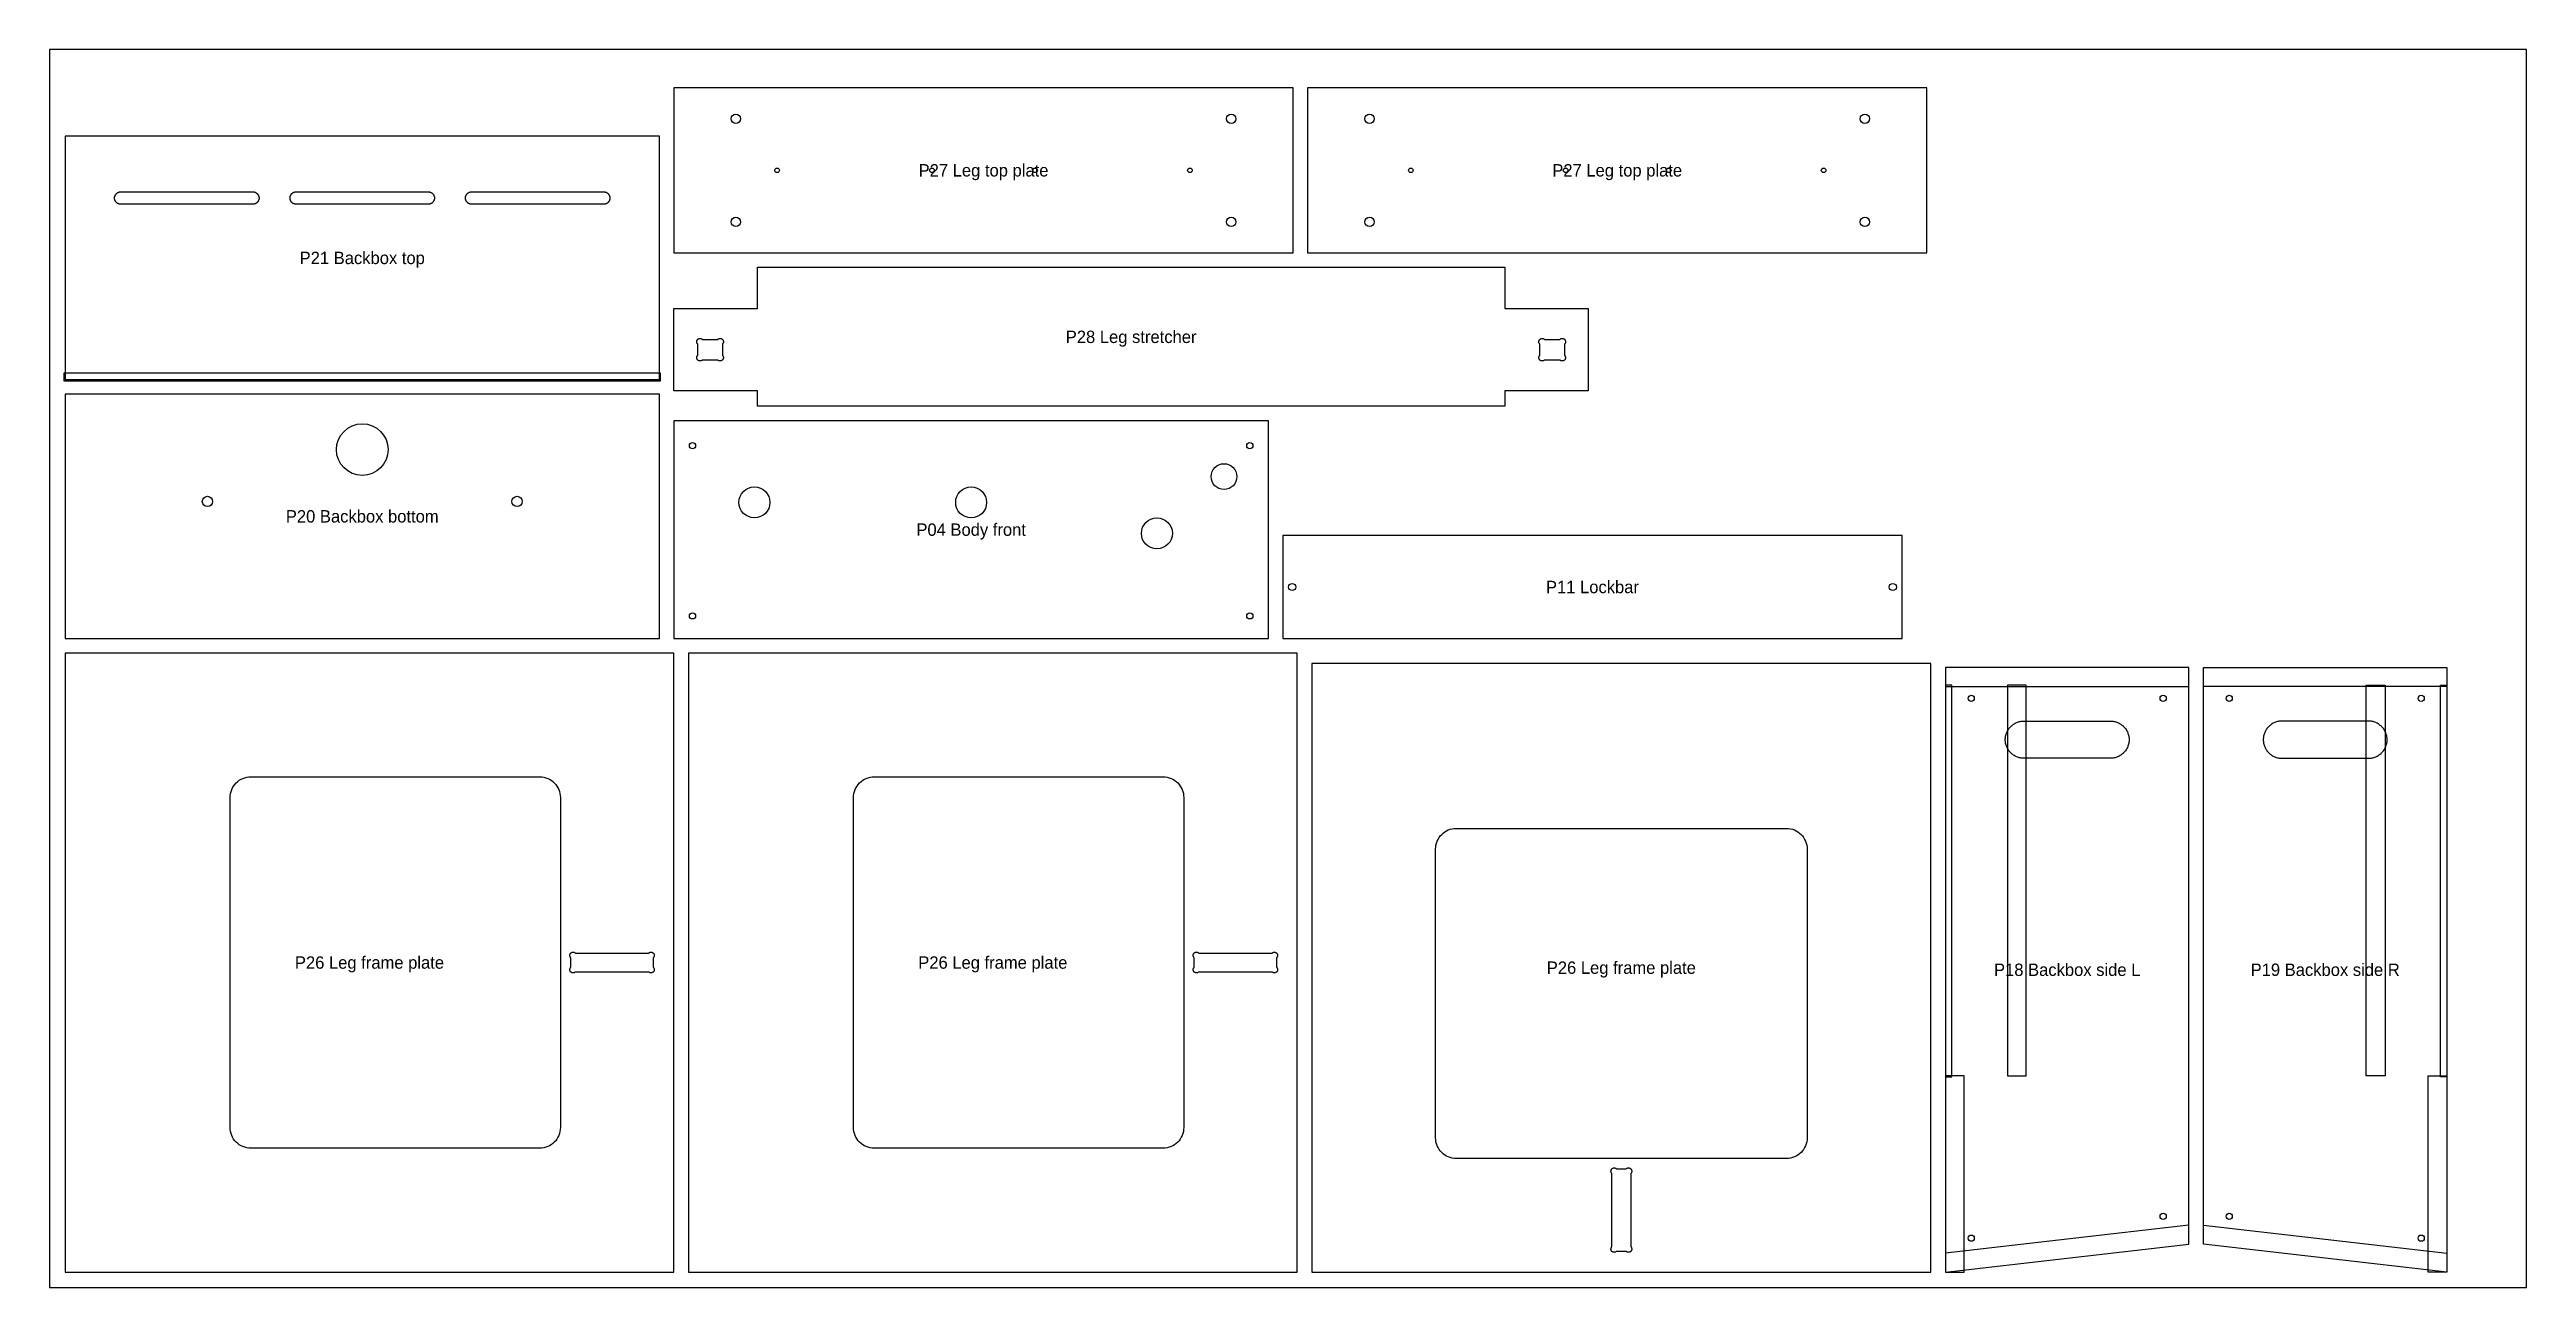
# Model space of a CAD drawing. Header units: millimetres. Extents: x 0 to 2400, y 0 to 1200.
import ezdxf
from ezdxf.enums import TextEntityAlignment as Align

# ---------------------------------------------------------------- set-up
doc = ezdxf.new("R2010")
doc.units = ezdxf.units.MM
for name, color, linetype in [('CUT_INSIDE', 5, 'Continuous'), ('CUT_OUTSIDE', 1, 'Continuous'), ('DRILL', 3, 'Continuous'), ('NOTES', 7, 'Continuous'), ('POCKET_6', 6, 'Continuous'), ('POCKET_6_BACK', 30, 'Continuous')]:
    doc.layers.add(name, color=color, linetype=linetype)

msp = doc.modelspace()

# ---------------------------------------------------------------- linework, layer by layer
at = {"layer": 'CUT_INSIDE'}
for points in [[(69, 1050), (68.7, 1050), (68.4, 1050.1), (68.1, 1050.1), (67.8, 1050.1), (67.5, 1050.2), (67.3, 1050.3), (67, 1050.4), (66.7, 1050.5), (66.4, 1050.6), (66.2, 1050.7), (65.9, 1050.9), (65.7, 1051), (65.4, 1051.2), (65.2, 1051.4), (65, 1051.6), (64.8, 1051.8), (64.6, 1052), (64.4, 1052.2), (64.2, 1052.5), (64, 1052.7), (63.9, 1052.9), (63.7, 1053.2), (63.6, 1053.5), (63.5, 1053.7), (63.4, 1054), (63.3, 1054.3), (63.2, 1054.6), (63.1, 1054.9), (63.1, 1055.1), (63, 1055.4), (63, 1055.7), (63, 1056), (63, 1056.3), (63, 1056.6), (63.1, 1056.9), (63.1, 1057.2), (63.2, 1057.5), (63.3, 1057.8), (63.4, 1058), (63.5, 1058.3), (63.6, 1058.6), (63.7, 1058.9), (63.9, 1059.1), (64, 1059.4), (64.2, 1059.6), (64.4, 1059.8), (64.6, 1060.1), (64.8, 1060.3), (65, 1060.5), (65.2, 1060.7), (65.4, 1060.8), (65.7, 1061), (65.9, 1061.2), (66.2, 1061.3), (66.4, 1061.5), (66.7, 1061.6), (67, 1061.7), (67.3, 1061.8), (67.5, 1061.8), (67.8, 1061.9), (68.1, 1062), (68.4, 1062), (68.7, 1062), (69, 1062), (197, 1062), (197.3, 1062), (197.6, 1062), (197.9, 1062), (198.2, 1061.9), (198.5, 1061.8), (198.7, 1061.8), (199, 1061.7), (199.3, 1061.6), (199.6, 1061.5), (199.8, 1061.3), (200.1, 1061.2), (200.3, 1061), (200.6, 1060.8), (200.8, 1060.7), (201, 1060.5), (201.2, 1060.3), (201.4, 1060.1), (201.6, 1059.8), (201.8, 1059.6), (202, 1059.4), (202.1, 1059.1), (202.3, 1058.9), (202.4, 1058.6), (202.5, 1058.3), (202.6, 1058), (202.7, 1057.8), (202.8, 1057.5), (202.9, 1057.2), (202.9, 1056.9), (203, 1056.6), (203, 1056.3), (203, 1056), (203, 1055.7), (203, 1055.4), (202.9, 1055.1), (202.9, 1054.9), (202.8, 1054.6), (202.7, 1054.3), (202.6, 1054), (202.5, 1053.7), (202.4, 1053.5), (202.3, 1053.2), (202.1, 1052.9), (202, 1052.7), (201.8, 1052.5), (201.6, 1052.2), (201.4, 1052), (201.2, 1051.8), (201, 1051.6), (200.8, 1051.4), (200.6, 1051.2), (200.3, 1051), (200.1, 1050.9), (199.8, 1050.7), (199.6, 1050.6), (199.3, 1050.5), (199, 1050.4), (198.7, 1050.3), (198.5, 1050.2), (198.2, 1050.1), (197.9, 1050.1), (197.6, 1050.1), (197.3, 1050), (197, 1050), (69, 1050)], [(239, 1050), (238.7, 1050), (238.4, 1050.1), (238.1, 1050.1), (237.8, 1050.1), (237.5, 1050.2), (237.3, 1050.3), (237, 1050.4), (236.7, 1050.5), (236.4, 1050.6), (236.2, 1050.7), (235.9, 1050.9), (235.7, 1051), (235.4, 1051.2), (235.2, 1051.4), (235, 1051.6), (234.8, 1051.8), (234.6, 1052), (234.4, 1052.2), (234.2, 1052.5), (234, 1052.7), (233.9, 1052.9), (233.7, 1053.2), (233.6, 1053.5), (233.5, 1053.7), (233.4, 1054), (233.3, 1054.3), (233.2, 1054.6), (233.1, 1054.9), (233.1, 1055.1), (233, 1055.4), (233, 1055.7), (233, 1056), (233, 1056.3), (233, 1056.6), (233.1, 1056.9), (233.1, 1057.2), (233.2, 1057.5), (233.3, 1057.8), (233.4, 1058), (233.5, 1058.3), (233.6, 1058.6), (233.7, 1058.9), (233.9, 1059.1), (234, 1059.4), (234.2, 1059.6), (234.4, 1059.8), (234.6, 1060.1), (234.8, 1060.3), (235, 1060.5), (235.2, 1060.7), (235.4, 1060.8), (235.7, 1061), (235.9, 1061.2), (236.2, 1061.3), (236.4, 1061.5), (236.7, 1061.6), (237, 1061.7), (237.3, 1061.8), (237.5, 1061.8), (237.8, 1061.9), (238.1, 1062), (238.4, 1062), (238.7, 1062), (239, 1062), (367, 1062), (367.3, 1062), (367.6, 1062), (367.9, 1062), (368.2, 1061.9), (368.5, 1061.8), (368.7, 1061.8), (369, 1061.7), (369.3, 1061.6), (369.6, 1061.5), (369.8, 1061.3), (370.1, 1061.2), (370.3, 1061), (370.6, 1060.8), (370.8, 1060.7), (371, 1060.5), (371.2, 1060.3), (371.4, 1060.1), (371.6, 1059.8), (371.8, 1059.6), (372, 1059.4), (372.1, 1059.1), (372.3, 1058.9), (372.4, 1058.6), (372.5, 1058.3), (372.6, 1058), (372.7, 1057.8), (372.8, 1057.5), (372.9, 1057.2), (372.9, 1056.9), (373, 1056.6), (373, 1056.3), (373, 1056), (373, 1055.7), (373, 1055.4), (372.9, 1055.1), (372.9, 1054.9), (372.8, 1054.6), (372.7, 1054.3), (372.6, 1054), (372.5, 1053.7), (372.4, 1053.5), (372.3, 1053.2), (372.1, 1052.9), (372, 1052.7), (371.8, 1052.5), (371.6, 1052.2), (371.4, 1052), (371.2, 1051.8), (371, 1051.6), (370.8, 1051.4), (370.6, 1051.2), (370.3, 1051), (370.1, 1050.9), (369.8, 1050.7), (369.6, 1050.6), (369.3, 1050.5), (369, 1050.4), (368.7, 1050.3), (368.5, 1050.2), (368.2, 1050.1), (367.9, 1050.1), (367.6, 1050.1), (367.3, 1050), (367, 1050), (239, 1050)], [(409, 1050), (408.7, 1050), (408.4, 1050.1), (408.1, 1050.1), (407.8, 1050.1), (407.5, 1050.2), (407.3, 1050.3), (407, 1050.4), (406.7, 1050.5), (406.4, 1050.6), (406.2, 1050.7), (405.9, 1050.9), (405.7, 1051), (405.4, 1051.2), (405.2, 1051.4), (405, 1051.6), (404.8, 1051.8), (404.6, 1052), (404.4, 1052.2), (404.2, 1052.5), (404, 1052.7), (403.9, 1052.9), (403.7, 1053.2), (403.6, 1053.5), (403.5, 1053.7), (403.4, 1054), (403.3, 1054.3), (403.2, 1054.6), (403.1, 1054.9), (403.1, 1055.1), (403, 1055.4), (403, 1055.7), (403, 1056), (403, 1056.3), (403, 1056.6), (403.1, 1056.9), (403.1, 1057.2), (403.2, 1057.5), (403.3, 1057.8), (403.4, 1058), (403.5, 1058.3), (403.6, 1058.6), (403.7, 1058.9), (403.9, 1059.1), (404, 1059.4), (404.2, 1059.6), (404.4, 1059.8), (404.6, 1060.1), (404.8, 1060.3), (405, 1060.5), (405.2, 1060.7), (405.4, 1060.8), (405.7, 1061), (405.9, 1061.2), (406.2, 1061.3), (406.4, 1061.5), (406.7, 1061.6), (407, 1061.7), (407.3, 1061.8), (407.5, 1061.8), (407.8, 1061.9), (408.1, 1062), (408.4, 1062), (408.7, 1062), (409, 1062), (537, 1062), (537.3, 1062), (537.6, 1062), (537.9, 1062), (538.2, 1061.9), (538.5, 1061.8), (538.7, 1061.8), (539, 1061.7), (539.3, 1061.6), (539.6, 1061.5), (539.8, 1061.3), (540.1, 1061.2), (540.3, 1061), (540.6, 1060.8), (540.8, 1060.7), (541, 1060.5), (541.2, 1060.3), (541.4, 1060.1), (541.6, 1059.8), (541.8, 1059.6), (542, 1059.4), (542.1, 1059.1), (542.3, 1058.9), (542.4, 1058.6), (542.5, 1058.3), (542.6, 1058), (542.7, 1057.8), (542.8, 1057.5), (542.9, 1057.2), (542.9, 1056.9), (543, 1056.6), (543, 1056.3), (543, 1056), (543, 1055.7), (543, 1055.4), (542.9, 1055.1), (542.9, 1054.9), (542.8, 1054.6), (542.7, 1054.3), (542.6, 1054), (542.5, 1053.7), (542.4, 1053.5), (542.3, 1053.2), (542.1, 1052.9), (542, 1052.7), (541.8, 1052.5), (541.6, 1052.2), (541.4, 1052), (541.2, 1051.8), (541, 1051.6), (540.8, 1051.4), (540.6, 1051.2), (540.3, 1051), (540.1, 1050.9), (539.8, 1050.7), (539.6, 1050.6), (539.3, 1050.5), (539, 1050.4), (538.7, 1050.3), (538.5, 1050.2), (538.2, 1050.1), (537.9, 1050.1), (537.6, 1050.1), (537.3, 1050), (537, 1050), (409, 1050)], [(632.5, 899), (632.3, 898.8), (632, 898.6), (631.8, 898.5), (631.5, 898.3), (631.2, 898.2), (630.9, 898.1), (630.6, 898.1), (630.3, 898.1), (629.9, 898.1), (629.6, 898.1), (629.3, 898.2), (629, 898.3), (628.8, 898.5), (628.5, 898.6), (628.2, 898.8), (628, 899), (627.8, 899.2), (627.6, 899.5), (627.4, 899.8), (627.3, 900.1), (627.2, 900.4), (627.1, 900.7), (627.1, 901), (627.1, 901.3), (627.1, 901.6), (627.1, 901.9), (627.2, 902.2), (627.3, 902.5), (627.4, 902.8), (627.6, 903.1), (627.8, 903.3), (628, 903.5), (628, 903.5), (628, 914.5), (628, 914.5), (627.8, 914.7), (627.6, 915), (627.4, 915.2), (627.3, 915.5), (627.2, 915.8), (627.1, 916.1), (627.1, 916.4), (627.1, 916.8), (627.1, 917.1), (627.1, 917.4), (627.2, 917.7), (627.3, 918), (627.4, 918.3), (627.6, 918.5), (627.8, 918.8), (628, 919), (628.2, 919.2), (628.5, 919.4), (628.8, 919.6), (629, 919.7), (629.3, 919.8), (629.6, 919.9), (629.9, 919.9), (630.3, 920), (630.6, 919.9), (630.9, 919.9), (631.2, 919.8), (631.5, 919.7), (631.8, 919.6), (632, 919.4), (632.3, 919.2), (632.5, 919), (632.5, 919), (647.5, 919), (647.5, 919), (647.7, 919.2), (648, 919.4), (648.2, 919.6), (648.5, 919.7), (648.8, 919.8), (649.1, 919.9), (649.4, 919.9), (649.7, 920), (650.1, 919.9), (650.4, 919.9), (650.7, 919.8), (651, 919.7), (651.2, 919.6), (651.5, 919.4), (651.8, 919.2), (652, 919), (652.2, 918.8), (652.4, 918.5), (652.6, 918.3), (652.7, 918), (652.8, 917.7), (652.9, 917.4), (652.9, 917.1), (652.9, 916.8), (652.9, 916.4), (652.9, 916.1), (652.8, 915.8), (652.7, 915.5), (652.6, 915.2), (652.4, 915), (652.2, 914.7), (652, 914.5), (652, 914.5), (652, 903.5), (652, 903.5), (652.2, 903.3), (652.4, 903.1), (652.6, 902.8), (652.7, 902.5), (652.8, 902.2), (652.9, 901.9), (652.9, 901.6), (652.9, 901.3), (652.9, 901), (652.9, 900.7), (652.8, 900.4), (652.7, 900.1), (652.6, 899.8), (652.4, 899.5), (652.2, 899.2), (652, 899), (651.8, 898.8), (651.5, 898.6), (651.2, 898.5), (651, 898.3), (650.7, 898.2), (650.4, 898.1), (650.1, 898.1), (649.7, 898.1), (649.4, 898.1), (649.1, 898.1), (648.8, 898.2), (648.5, 898.3), (648.2, 898.5), (648, 898.6), (647.7, 898.8), (647.5, 899), (647.5, 899), (632.5, 899), (632.5, 899)], [(1448.5, 899), (1448.3, 898.8), (1448, 898.6), (1447.8, 898.5), (1447.5, 898.3), (1447.2, 898.2), (1446.9, 898.1), (1446.6, 898.1), (1446.3, 898.1), (1445.9, 898.1), (1445.6, 898.1), (1445.3, 898.2), (1445, 898.3), (1444.8, 898.5), (1444.5, 898.6), (1444.2, 898.8), (1444, 899), (1443.8, 899.2), (1443.6, 899.5), (1443.4, 899.8), (1443.3, 900.1), (1443.2, 900.4), (1443.1, 900.7), (1443.1, 901), (1443.1, 901.3), (1443.1, 901.6), (1443.1, 901.9), (1443.2, 902.2), (1443.3, 902.5), (1443.4, 902.8), (1443.6, 903.1), (1443.8, 903.3), (1444, 903.5), (1444, 903.5), (1444, 914.5), (1444, 914.5), (1443.8, 914.7), (1443.6, 915), (1443.4, 915.2), (1443.3, 915.5), (1443.2, 915.8), (1443.1, 916.1), (1443.1, 916.4), (1443.1, 916.8), (1443.1, 917.1), (1443.1, 917.4), (1443.2, 917.7), (1443.3, 918), (1443.4, 918.3), (1443.6, 918.5), (1443.8, 918.8), (1444, 919), (1444.2, 919.2), (1444.5, 919.4), (1444.8, 919.6), (1445, 919.7), (1445.3, 919.8), (1445.6, 919.9), (1445.9, 919.9), (1446.3, 920), (1446.6, 919.9), (1446.9, 919.9), (1447.2, 919.8), (1447.5, 919.7), (1447.8, 919.6), (1448, 919.4), (1448.3, 919.2), (1448.5, 919), (1448.5, 919), (1463.5, 919), (1463.5, 919), (1463.7, 919.2), (1464, 919.4), (1464.2, 919.6), (1464.5, 919.7), (1464.8, 919.8), (1465.1, 919.9), (1465.4, 919.9), (1465.7, 920), (1466.1, 919.9), (1466.4, 919.9), (1466.7, 919.8), (1467, 919.7), (1467.2, 919.6), (1467.5, 919.4), (1467.8, 919.2), (1468, 919), (1468.2, 918.8), (1468.4, 918.5), (1468.6, 918.3), (1468.7, 918), (1468.8, 917.7), (1468.9, 917.4), (1468.9, 917.1), (1468.9, 916.8), (1468.9, 916.4), (1468.9, 916.1), (1468.8, 915.8), (1468.7, 915.5), (1468.6, 915.2), (1468.4, 915), (1468.2, 914.7), (1468, 914.5), (1468, 914.5), (1468, 903.5), (1468, 903.5), (1468.2, 903.3), (1468.4, 903.1), (1468.6, 902.8), (1468.7, 902.5), (1468.8, 902.2), (1468.9, 901.9), (1468.9, 901.6), (1468.9, 901.3), (1468.9, 901), (1468.9, 900.7), (1468.8, 900.4), (1468.7, 900.1), (1468.6, 899.8), (1468.4, 899.5), (1468.2, 899.2), (1468, 899), (1467.8, 898.8), (1467.5, 898.6), (1467.2, 898.5), (1467, 898.3), (1466.7, 898.2), (1466.4, 898.1), (1466.1, 898.1), (1465.7, 898.1), (1465.4, 898.1), (1465.1, 898.1), (1464.8, 898.2), (1464.5, 898.3), (1464.2, 898.5), (1464, 898.6), (1463.7, 898.8), (1463.5, 899), (1463.5, 899), (1448.5, 899), (1448.5, 899)], [(1913, 513), (1912.1, 513), (1911.2, 513.1), (1910.4, 513.2), (1909.5, 513.3), (1908.6, 513.5), (1907.8, 513.8), (1906.9, 514.1), (1906.1, 514.4), (1905.3, 514.7), (1904.5, 515.1), (1903.7, 515.6), (1903, 516), (1902.3, 516.5), (1901.6, 517.1), (1900.9, 517.7), (1900.3, 518.3), (1899.7, 518.9), (1899.1, 519.6), (1898.5, 520.3), (1898, 521), (1897.6, 521.7), (1897.1, 522.5), (1896.7, 523.3), (1896.4, 524.1), (1896.1, 524.9), (1895.8, 525.8), (1895.5, 526.6), (1895.3, 527.5), (1895.2, 528.4), (1895.1, 529.2), (1895, 530.1), (1895, 531), (1895, 531.9), (1895.1, 532.8), (1895.2, 533.6), (1895.3, 534.5), (1895.5, 535.4), (1895.8, 536.2), (1896.1, 537.1), (1896.4, 537.9), (1896.7, 538.7), (1897.1, 539.5), (1897.6, 540.3), (1898, 541), (1898.5, 541.7), (1899.1, 542.4), (1899.7, 543.1), (1900.3, 543.7), (1900.9, 544.3), (1901.6, 544.9), (1902.3, 545.5), (1903, 546), (1903.7, 546.4), (1904.5, 546.9), (1905.3, 547.3), (1906.1, 547.6), (1906.9, 547.9), (1907.8, 548.2), (1908.6, 548.5), (1909.5, 548.7), (1910.4, 548.8), (1911.2, 548.9), (1912.1, 549), (1913, 549), (1997, 549), (1997.9, 549), (1998.8, 548.9), (1999.6, 548.8), (2000.5, 548.7), (2001.4, 548.5), (2002.2, 548.2), (2003.1, 547.9), (2003.9, 547.6), (2004.7, 547.3), (2005.5, 546.9), (2006.3, 546.4), (2007, 546), (2007.7, 545.5), (2008.4, 544.9), (2009.1, 544.3), (2009.7, 543.7), (2010.3, 543.1), (2010.9, 542.4), (2011.5, 541.7), (2012, 541), (2012.4, 540.3), (2012.9, 539.5), (2013.3, 538.7), (2013.6, 537.9), (2013.9, 537.1), (2014.2, 536.2), (2014.5, 535.4), (2014.7, 534.5), (2014.8, 533.6), (2014.9, 532.8), (2015, 531.9), (2015, 531), (2015, 530.1), (2014.9, 529.2), (2014.8, 528.4), (2014.7, 527.5), (2014.5, 526.6), (2014.2, 525.8), (2013.9, 524.9), (2013.6, 524.1), (2013.3, 523.3), (2012.9, 522.5), (2012.4, 521.7), (2012, 521), (2011.5, 520.3), (2010.9, 519.6), (2010.3, 518.9), (2009.7, 518.3), (2009.1, 517.7), (2008.4, 517.1), (2007.7, 516.5), (2007, 516), (2006.3, 515.6), (2005.5, 515.1), (2004.7, 514.7), (2003.9, 514.4), (2003.1, 514.1), (2002.2, 513.8), (2001.4, 513.5), (2000.5, 513.3), (1999.6, 513.2), (1998.8, 513.1), (1997.9, 513), (1997, 513), (1913, 513)], [(2247, 513), (2247.9, 513), (2248.8, 513.1), (2249.6, 513.2), (2250.5, 513.3), (2251.4, 513.5), (2252.2, 513.8), (2253.1, 514.1), (2253.9, 514.4), (2254.7, 514.7), (2255.5, 515.1), (2256.3, 515.6), (2257, 516), (2257.7, 516.5), (2258.4, 517.1), (2259.1, 517.7), (2259.7, 518.3), (2260.3, 518.9), (2260.9, 519.6), (2261.5, 520.3), (2262, 521), (2262.4, 521.7), (2262.9, 522.5), (2263.3, 523.3), (2263.6, 524.1), (2263.9, 524.9), (2264.2, 525.8), (2264.5, 526.6), (2264.7, 527.5), (2264.8, 528.4), (2264.9, 529.2), (2265, 530.1), (2265, 531), (2265, 531.9), (2264.9, 532.8), (2264.8, 533.6), (2264.7, 534.5), (2264.5, 535.4), (2264.2, 536.2), (2263.9, 537.1), (2263.6, 537.9), (2263.3, 538.7), (2262.9, 539.5), (2262.4, 540.3), (2262, 541), (2261.5, 541.7), (2260.9, 542.4), (2260.3, 543.1), (2259.7, 543.7), (2259.1, 544.3), (2258.4, 544.9), (2257.7, 545.5), (2257, 546), (2256.3, 546.4), (2255.5, 546.9), (2254.7, 547.3), (2253.9, 547.6), (2253.1, 547.9), (2252.2, 548.2), (2251.4, 548.5), (2250.5, 548.7), (2249.6, 548.8), (2248.8, 548.9), (2247.9, 549), (2247, 549), (2163, 549), (2162.1, 549), (2161.2, 548.9), (2160.4, 548.8), (2159.5, 548.7), (2158.6, 548.5), (2157.8, 548.2), (2156.9, 547.9), (2156.1, 547.6), (2155.3, 547.3), (2154.5, 546.9), (2153.7, 546.4), (2153, 546), (2152.3, 545.5), (2151.6, 544.9), (2150.9, 544.3), (2150.3, 543.7), (2149.7, 543.1), (2149.1, 542.4), (2148.5, 541.7), (2148, 541), (2147.6, 540.3), (2147.1, 539.5), (2146.7, 538.7), (2146.4, 537.9), (2146.1, 537.1), (2145.8, 536.2), (2145.5, 535.4), (2145.3, 534.5), (2145.2, 533.6), (2145.1, 532.8), (2145, 531.9), (2145, 531), (2145, 530.1), (2145.1, 529.2), (2145.2, 528.4), (2145.3, 527.5), (2145.5, 526.6), (2145.8, 525.8), (2146.1, 524.9), (2146.4, 524.1), (2146.7, 523.3), (2147.1, 522.5), (2147.6, 521.7), (2148, 521), (2148.5, 520.3), (2149.1, 519.6), (2149.7, 518.9), (2150.3, 518.3), (2150.9, 517.7), (2151.6, 517.1), (2152.3, 516.5), (2153, 516), (2153.7, 515.6), (2154.5, 515.1), (2155.3, 514.7), (2156.1, 514.4), (2156.9, 514.1), (2157.8, 513.8), (2158.6, 513.5), (2159.5, 513.3), (2160.4, 513.2), (2161.2, 513.1), (2162.1, 513), (2163, 513), (2247, 513)], [(475, 495), (477, 494.9), (478.9, 494.6), (480.8, 494.1), (482.7, 493.5), (484.4, 492.6), (486.1, 491.6), (487.7, 490.5), (489.1, 489.1), (490.5, 487.7), (491.6, 486.1), (492.6, 484.4), (493.5, 482.7), (494.1, 480.8), (494.6, 478.9), (494.9, 477), (495, 475), (495, 155), (494.9, 153), (494.6, 151.1), (494.1, 149.2), (493.5, 147.3), (492.6, 145.6), (491.6, 143.9), (490.5, 142.3), (489.1, 140.9), (487.7, 139.5), (486.1, 138.4), (484.4, 137.4), (482.7, 136.5), (480.8, 135.9), (478.9, 135.4), (477, 135.1), (475, 135), (195, 135), (193, 135.1), (191.1, 135.4), (189.2, 135.9), (187.3, 136.5), (185.6, 137.4), (183.9, 138.4), (182.3, 139.5), (180.9, 140.9), (179.5, 142.3), (178.4, 143.9), (177.4, 145.6), (176.5, 147.3), (175.9, 149.2), (175.4, 151.1), (175.1, 153), (175, 155), (175, 475), (175.1, 477), (175.4, 478.9), (175.9, 480.8), (176.5, 482.7), (177.4, 484.4), (178.4, 486.1), (179.5, 487.7), (180.9, 489.1), (182.3, 490.5), (183.9, 491.6), (185.6, 492.6), (187.3, 493.5), (189.2, 494.1), (191.1, 494.6), (193, 494.9), (195, 495), (475, 495)], [(1079, 495), (1081, 494.9), (1082.9, 494.6), (1084.8, 494.1), (1086.7, 493.5), (1088.4, 492.6), (1090.1, 491.6), (1091.7, 490.5), (1093.1, 489.1), (1094.5, 487.7), (1095.6, 486.1), (1096.6, 484.4), (1097.5, 482.7), (1098.1, 480.8), (1098.6, 478.9), (1098.9, 477), (1099, 475), (1099, 155), (1098.9, 153), (1098.6, 151.1), (1098.1, 149.2), (1097.5, 147.3), (1096.6, 145.6), (1095.6, 143.9), (1094.5, 142.3), (1093.1, 140.9), (1091.7, 139.5), (1090.1, 138.4), (1088.4, 137.4), (1086.7, 136.5), (1084.8, 135.9), (1082.9, 135.4), (1081, 135.1), (1079, 135), (799, 135), (797, 135.1), (795.1, 135.4), (793.2, 135.9), (791.3, 136.5), (789.6, 137.4), (787.9, 138.4), (786.3, 139.5), (784.9, 140.9), (783.5, 142.3), (782.4, 143.9), (781.4, 145.6), (780.5, 147.3), (779.9, 149.2), (779.4, 151.1), (779.1, 153), (779, 155), (779, 475), (779.1, 477), (779.4, 478.9), (779.9, 480.8), (780.5, 482.7), (781.4, 484.4), (782.4, 486.1), (783.5, 487.7), (784.9, 489.1), (786.3, 490.5), (787.9, 491.6), (789.6, 492.6), (791.3, 493.5), (793.2, 494.1), (795.1, 494.6), (797, 494.9), (799, 495), (1079, 495)], [(1703, 145), (1702.9, 143), (1702.6, 141.1), (1702.1, 139.2), (1701.5, 137.3), (1700.6, 135.6), (1699.6, 133.9), (1698.5, 132.3), (1697.1, 130.9), (1695.7, 129.5), (1694.1, 128.4), (1692.4, 127.4), (1690.7, 126.5), (1688.8, 125.9), (1686.9, 125.4), (1685, 125.1), (1683, 125), (1363, 125), (1361, 125.1), (1359.1, 125.4), (1357.2, 125.9), (1355.3, 126.5), (1353.6, 127.4), (1351.9, 128.4), (1350.3, 129.5), (1348.9, 130.9), (1347.5, 132.3), (1346.4, 133.9), (1345.4, 135.6), (1344.5, 137.3), (1343.9, 139.2), (1343.4, 141.1), (1343.1, 143), (1343, 145), (1343, 425), (1343.1, 427), (1343.4, 428.9), (1343.9, 430.8), (1344.5, 432.7), (1345.4, 434.4), (1346.4, 436.1), (1347.5, 437.7), (1348.9, 439.1), (1350.3, 440.5), (1351.9, 441.6), (1353.6, 442.6), (1355.3, 443.5), (1357.2, 444.1), (1359.1, 444.6), (1361, 444.9), (1363, 445), (1683, 445), (1685, 444.9), (1686.9, 444.6), (1688.8, 444.1), (1690.7, 443.5), (1692.4, 442.6), (1694.1, 441.6), (1695.7, 440.5), (1697.1, 439.1), (1698.5, 437.7), (1699.6, 436.1), (1700.6, 434.4), (1701.5, 432.7), (1702.1, 430.8), (1702.6, 428.9), (1702.9, 427), (1703, 425), (1703, 145)], [(585, 310.4), (585.2, 310.1), (585.4, 309.9), (585.6, 309.6), (585.7, 309.3), (585.8, 309), (585.9, 308.7), (585.9, 308.4), (585.9, 308.1), (585.9, 307.8), (585.9, 307.5), (585.8, 307.2), (585.7, 306.9), (585.6, 306.6), (585.4, 306.3), (585.2, 306.1), (585, 305.8), (584.8, 305.6), (584.5, 305.5), (584.2, 305.3), (584, 305.2), (583.7, 305.1), (583.4, 305), (583.1, 304.9), (582.7, 304.9), (582.4, 304.9), (582.1, 305), (581.8, 305.1), (581.5, 305.2), (581.2, 305.3), (581, 305.5), (580.7, 305.6), (580.5, 305.8), (580.5, 305.8), (509.5, 305.8), (509.5, 305.8), (509.3, 305.6), (509, 305.5), (508.8, 305.3), (508.5, 305.2), (508.2, 305.1), (507.9, 305), (507.6, 304.9), (507.3, 304.9), (506.9, 304.9), (506.6, 305), (506.3, 305.1), (506, 305.2), (505.8, 305.3), (505.5, 305.5), (505.2, 305.6), (505, 305.8), (504.8, 306.1), (504.6, 306.3), (504.4, 306.6), (504.3, 306.9), (504.2, 307.2), (504.1, 307.5), (504.1, 307.8), (504.1, 308.1), (504.1, 308.4), (504.1, 308.7), (504.2, 309), (504.3, 309.3), (504.4, 309.6), (504.6, 309.9), (504.8, 310.1), (505, 310.4), (505, 310.4), (505, 319.6), (505, 319.6), (504.8, 319.9), (504.6, 320.1), (504.4, 320.4), (504.3, 320.7), (504.2, 321), (504.1, 321.3), (504.1, 321.6), (504.1, 321.9), (504.1, 322.2), (504.1, 322.5), (504.2, 322.8), (504.3, 323.1), (504.4, 323.4), (504.6, 323.7), (504.8, 323.9), (505, 324.1), (505.2, 324.4), (505.5, 324.5), (505.8, 324.7), (506, 324.8), (506.3, 324.9), (506.6, 325), (506.9, 325.1), (507.3, 325.1), (507.6, 325.1), (507.9, 325), (508.2, 324.9), (508.5, 324.8), (508.8, 324.7), (509, 324.5), (509.3, 324.4), (509.5, 324.1), (509.5, 324.1), (580.5, 324.1), (580.5, 324.1), (580.7, 324.4), (581, 324.5), (581.2, 324.7), (581.5, 324.8), (581.8, 324.9), (582.1, 325), (582.4, 325.1), (582.7, 325.1), (583.1, 325.1), (583.4, 325), (583.7, 324.9), (584, 324.8), (584.2, 324.7), (584.5, 324.5), (584.8, 324.4), (585, 324.1), (585.2, 323.9), (585.4, 323.7), (585.6, 323.4), (585.7, 323.1), (585.8, 322.8), (585.9, 322.5), (585.9, 322.2), (585.9, 321.9), (585.9, 321.6), (585.9, 321.3), (585.8, 321), (585.7, 320.7), (585.6, 320.4), (585.4, 320.1), (585.2, 319.9), (585, 319.6), (585, 319.6), (585, 310.4), (585, 310.4)], [(1189, 310.4), (1189.2, 310.1), (1189.4, 309.9), (1189.6, 309.6), (1189.7, 309.3), (1189.8, 309), (1189.9, 308.7), (1189.9, 308.4), (1189.9, 308.1), (1189.9, 307.8), (1189.9, 307.5), (1189.8, 307.2), (1189.7, 306.9), (1189.6, 306.6), (1189.4, 306.3), (1189.2, 306.1), (1189, 305.8), (1188.8, 305.6), (1188.5, 305.5), (1188.2, 305.3), (1188, 305.2), (1187.7, 305.1), (1187.4, 305), (1187.1, 304.9), (1186.7, 304.9), (1186.4, 304.9), (1186.1, 305), (1185.8, 305.1), (1185.5, 305.2), (1185.2, 305.3), (1185, 305.5), (1184.7, 305.6), (1184.5, 305.8), (1184.5, 305.8), (1113.5, 305.8), (1113.5, 305.8), (1113.3, 305.6), (1113, 305.5), (1112.8, 305.3), (1112.5, 305.2), (1112.2, 305.1), (1111.9, 305), (1111.6, 304.9), (1111.3, 304.9), (1110.9, 304.9), (1110.6, 305), (1110.3, 305.1), (1110, 305.2), (1109.8, 305.3), (1109.5, 305.5), (1109.2, 305.6), (1109, 305.8), (1108.8, 306.1), (1108.6, 306.3), (1108.4, 306.6), (1108.3, 306.9), (1108.2, 307.2), (1108.1, 307.5), (1108.1, 307.8), (1108.1, 308.1), (1108.1, 308.4), (1108.1, 308.7), (1108.2, 309), (1108.3, 309.3), (1108.4, 309.6), (1108.6, 309.9), (1108.8, 310.1), (1109, 310.4), (1109, 310.4), (1109, 319.6), (1109, 319.6), (1108.8, 319.9), (1108.6, 320.1), (1108.4, 320.4), (1108.3, 320.7), (1108.2, 321), (1108.1, 321.3), (1108.1, 321.6), (1108.1, 321.9), (1108.1, 322.2), (1108.1, 322.5), (1108.2, 322.8), (1108.3, 323.1), (1108.4, 323.4), (1108.6, 323.7), (1108.8, 323.9), (1109, 324.1), (1109.2, 324.4), (1109.5, 324.5), (1109.8, 324.7), (1110, 324.8), (1110.3, 324.9), (1110.6, 325), (1110.9, 325.1), (1111.3, 325.1), (1111.6, 325.1), (1111.9, 325), (1112.2, 324.9), (1112.5, 324.8), (1112.8, 324.7), (1113, 324.5), (1113.3, 324.4), (1113.5, 324.1), (1113.5, 324.1), (1184.5, 324.1), (1184.5, 324.1), (1184.7, 324.4), (1185, 324.5), (1185.2, 324.7), (1185.5, 324.8), (1185.8, 324.9), (1186.1, 325), (1186.4, 325.1), (1186.7, 325.1), (1187.1, 325.1), (1187.4, 325), (1187.7, 324.9), (1188, 324.8), (1188.2, 324.7), (1188.5, 324.5), (1188.8, 324.4), (1189, 324.1), (1189.2, 323.9), (1189.4, 323.7), (1189.6, 323.4), (1189.7, 323.1), (1189.8, 322.8), (1189.9, 322.5), (1189.9, 322.2), (1189.9, 321.9), (1189.9, 321.6), (1189.9, 321.3), (1189.8, 321), (1189.7, 320.7), (1189.6, 320.4), (1189.4, 320.1), (1189.2, 319.9), (1189, 319.6), (1189, 319.6), (1189, 310.4), (1189, 310.4)], [(1518.4, 35), (1518.1, 34.8), (1517.9, 34.6), (1517.6, 34.4), (1517.3, 34.3), (1517, 34.2), (1516.7, 34.1), (1516.4, 34.1), (1516.1, 34.1), (1515.8, 34.1), (1515.5, 34.1), (1515.2, 34.2), (1514.9, 34.3), (1514.6, 34.4), (1514.3, 34.6), (1514.1, 34.8), (1513.8, 35), (1513.6, 35.2), (1513.5, 35.5), (1513.3, 35.8), (1513.2, 36), (1513.1, 36.3), (1513, 36.6), (1512.9, 36.9), (1512.9, 37.3), (1512.9, 37.6), (1513, 37.9), (1513.1, 38.2), (1513.2, 38.5), (1513.3, 38.8), (1513.5, 39), (1513.6, 39.3), (1513.8, 39.5), (1513.8, 39.5), (1513.8, 110.5), (1513.8, 110.5), (1513.6, 110.7), (1513.5, 111), (1513.3, 111.2), (1513.2, 111.5), (1513.1, 111.8), (1513, 112.1), (1512.9, 112.4), (1512.9, 112.7), (1512.9, 113.1), (1513, 113.4), (1513.1, 113.7), (1513.2, 114), (1513.3, 114.2), (1513.5, 114.5), (1513.6, 114.8), (1513.8, 115), (1514.1, 115.2), (1514.3, 115.4), (1514.6, 115.6), (1514.9, 115.7), (1515.2, 115.8), (1515.5, 115.9), (1515.8, 115.9), (1516.1, 115.9), (1516.4, 115.9), (1516.7, 115.9), (1517, 115.8), (1517.3, 115.7), (1517.6, 115.6), (1517.9, 115.4), (1518.1, 115.2), (1518.4, 115), (1518.4, 115), (1527.6, 115), (1527.6, 115), (1527.9, 115.2), (1528.1, 115.4), (1528.4, 115.6), (1528.7, 115.7), (1529, 115.8), (1529.3, 115.9), (1529.6, 115.9), (1529.9, 115.9), (1530.2, 115.9), (1530.5, 115.9), (1530.8, 115.8), (1531.1, 115.7), (1531.4, 115.6), (1531.7, 115.4), (1531.9, 115.2), (1532.2, 115), (1532.4, 114.8), (1532.5, 114.5), (1532.7, 114.2), (1532.8, 114), (1532.9, 113.7), (1533, 113.4), (1533.1, 113.1), (1533.1, 112.7), (1533.1, 112.4), (1533, 112.1), (1532.9, 111.8), (1532.8, 111.5), (1532.7, 111.2), (1532.5, 111), (1532.4, 110.7), (1532.2, 110.5), (1532.2, 110.5), (1532.2, 39.5), (1532.2, 39.5), (1532.4, 39.3), (1532.5, 39), (1532.7, 38.8), (1532.8, 38.5), (1532.9, 38.2), (1533, 37.9), (1533.1, 37.6), (1533.1, 37.3), (1533.1, 36.9), (1533, 36.6), (1532.9, 36.3), (1532.8, 36), (1532.7, 35.8), (1532.5, 35.5), (1532.4, 35.2), (1532.2, 35), (1531.9, 34.8), (1531.7, 34.6), (1531.4, 34.4), (1531.1, 34.3), (1530.8, 34.2), (1530.5, 34.1), (1530.2, 34.1), (1529.9, 34.1), (1529.6, 34.1), (1529.3, 34.1), (1529, 34.2), (1528.7, 34.3), (1528.4, 34.4), (1528.1, 34.6), (1527.9, 34.8), (1527.6, 35), (1527.6, 35), (1518.4, 35), (1518.4, 35)]]:
    msp.add_lwpolyline(points, close=True, dxfattribs=at)
for centre, radius in [((303, 812.2), 25), ((1138, 786), 12.5), ((683, 761), 15), ((893, 761), 15), ((1073, 731), 15)]:
    msp.add_circle(centre, radius, dxfattribs=at)
at = {"layer": 'CUT_OUTSIDE'}
for points in [[(1205, 1002.9), (1205, 1162.9), (605, 1162.9), (605, 1002.9), (1205, 1002.9)], [(1819, 1002.9), (1819, 1162.9), (1219, 1162.9), (1219, 1002.9), (1819, 1002.9)], [(591, 880), (591, 1116), (15, 1116), (15, 880), (591, 880)], [(1491, 948.9), (1491, 869.2), (1410, 869.2), (1410, 854.2), (686, 854.2), (686, 869.2), (605, 869.2), (605, 948.9), (686, 948.9), (686, 988.9), (1410, 988.9), (1410, 948.9), (1491, 948.9)], [(591, 629), (591, 866), (15, 866), (15, 629), (591, 629)], [(1181, 629), (1181, 840.2), (605, 840.2), (605, 629), (1181, 629)], [(1795, 629), (1795, 729), (1195, 729), (1195, 629), (1795, 629)], [(605, 615), (15, 615), (15, 15), (605, 15), (605, 615)], [(1209, 615), (619, 615), (619, 15), (1209, 15), (1209, 615)], [(1823, 15), (1823, 605), (1223, 605), (1223, 15), (1823, 15)], [(1837, 15), (2073, 41.9), (2073, 601), (1837, 601), (1837, 15)], [(2323, 15), (2087, 41.9), (2087, 601), (2323, 601), (2323, 15)]]:
    msp.add_lwpolyline(points, close=True, dxfattribs=at)
at = {"layer": 'DRILL'}
for centre, radius in [((665, 1132.9), 4.5), ((1145, 1132.9), 4.5), ((1279, 1132.9), 4.5), ((1759, 1132.9), 4.5), ((705, 1082.9), 2.25), ((855, 1082.9), 2.25), ((955, 1082.9), 2.25), ((1105, 1082.9), 2.25), ((1319, 1082.9), 2.25), ((1469, 1082.9), 2.25), ((1569, 1082.9), 2.25), ((1719, 1082.9), 2.25), ((665, 1032.9), 4.5), ((1145, 1032.9), 4.5), ((1279, 1032.9), 4.5), ((1759, 1032.9), 4.5), ((623, 816), 3), ((1163, 816), 3), ((153, 761.9), 5), ((453, 761.9), 5), ((1204, 679), 3.5), ((1786, 679), 3.5), ((623, 651), 3), ((1163, 651), 3), ((1862, 571), 3), ((2048, 571), 3), ((2112, 571), 3), ((2298, 571), 3), ((2048, 69), 3), ((2112, 69), 3), ((1862, 47.8), 3), ((2298, 47.8), 3)]:
    msp.add_circle(centre, radius, dxfattribs=at)
at = {"layer": 'NOTES'}
msp.add_lwpolyline([(0, 0), (2400, 0), (2400, 1200), (0, 1200)], close=True, dxfattribs=at)
at = {"layer": 'POCKET_6'}
for points in [[(2073, 582.7), (2073, 601), (1837, 601), (1837, 582.7), (2073, 582.7)], [(2087, 582.7), (2087, 601), (2323, 601), (2323, 582.7), (2087, 582.7)], [(1843.3, 204.2), (1843.3, 584), (1837, 584), (1837, 204.2), (1843.3, 204.2)], [(1915.3, 205.2), (1915.3, 584), (1897, 584), (1897, 205.2), (1915.3, 205.2)], [(2244.7, 205.2), (2244.7, 584), (2263, 584), (2263, 205.2), (2244.7, 205.2)], [(2316.7, 204.2), (2316.7, 584), (2323, 584), (2323, 204.2), (2316.7, 204.2)], [(1855.3, 15), (1855.3, 205.2), (1837, 205.2), (1837, 15), (1855.3, 15)], [(2304.7, 15), (2304.7, 205.2), (2323, 205.2), (2323, 15), (2304.7, 15)], [(1837, 15), (2073, 41.9), (2073, 60.3), (1837, 33.4), (1837, 15)], [(2323, 15), (2087, 41.9), (2087, 60.3), (2323, 33.4), (2323, 15)]]:
    msp.add_lwpolyline(points, close=True, dxfattribs=at)
at = {"layer": 'POCKET_6_BACK'}
msp.add_lwpolyline([(592, 879), (592, 886.3), (14, 886.3), (14, 879), (592, 879)], close=True, dxfattribs=at)

# ---------------------------------------------------------------- texts
at = {"layer": 'NOTES'}
for s, p in [('P27 Leg top plate', (905, 1082.9)), ('P27 Leg top plate', (1519, 1082.9)), ('P21 Backbox top', (303, 998)), ('P28 Leg stretcher', (1048, 921.5)), ('P20 Backbox bottom', (303, 747.5)), ('P04 Body front', (893, 734.6)), ('P11 Lockbar', (1495, 679)), ('P26 Leg frame plate', (310, 315)), ('P26 Leg frame plate', (914, 315)), ('P26 Leg frame plate', (1523, 310)), ('P18 Backbox side L', (1955, 308)), ('P19 Backbox side R', (2205, 308))]:
    msp.add_text(s, height=12, dxfattribs=at).set_placement(p, align=Align.MIDDLE_CENTER)

doc.saveas('drawing.dxf')
